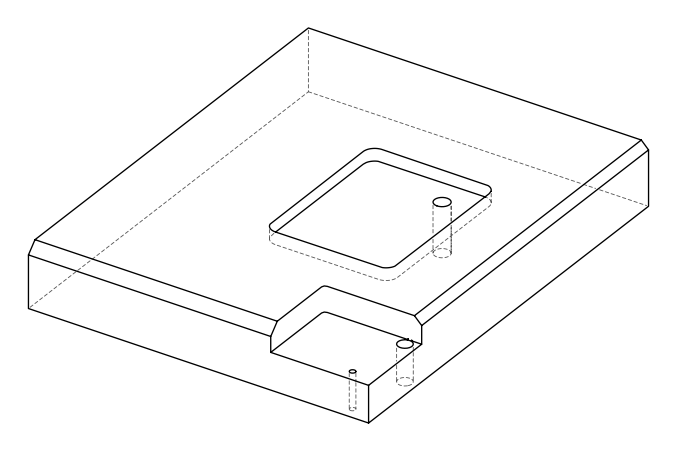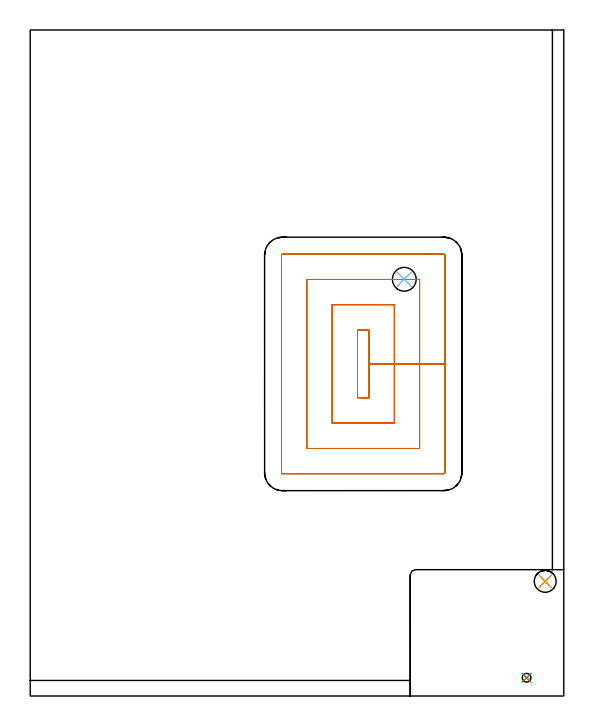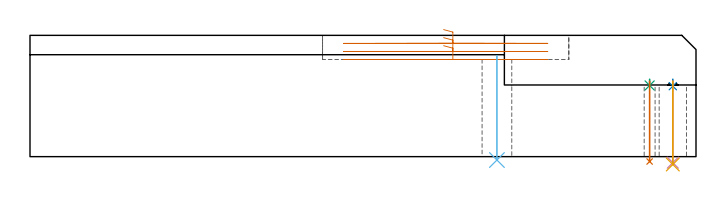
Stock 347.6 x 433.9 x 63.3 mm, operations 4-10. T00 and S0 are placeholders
(PLAN: 10 operations, 7 tool changes, 107.1 min)
(1 AREA_MILL | FG_CHAMFER_SURFACE | UGT0205_001 | 8.14 min | 12919 mm3)
(2 AREA_MILL_1 | FG_CHAMFER_SURFACE_1 | UGT0205_001 | 8.64 min | 9758 mm3)
(3 MILL_CORNER_NOTCH_RECTANGULAR | CORNER_NOTCH_RECTANGULAR | NXT0201_008 | Follow Part, ap 1.5, ae 75% | 81.61 min | 212689 mm3)
(4 MILL_RECTANGULAR_POCKET | POCKET_RECTANGULAR_STRAIGHT | UGT0201_105 | Follow Part, ap 5.5, ae 75% | 7.87 min | 265873 mm3)
(5 SPOT_DRILL | STEP1HOLE | NXT0321_9005460120000 | 0.04 min | 22 mm3)
(6 SPOT_DRILL_1 | STEP1HOLE_2 | NXT0321_9005460120000 | 0.03 min | 23 mm3)
(7 DRILL_THROUGH_HOLE_INTO_CENTER | STEP1HOLE | NXT0301_062 | 0.18 min | 2419 mm3)
(8 DRILL_TO_ENLARGE_THROUGH_HOLE | STEP1HOLE | NXT0301_105 | 0.18 min | 3541 mm3)
(9 INDEXABLE_INSERT_DRILL_THROUGH_HOLE_FROM_SOLID | STEP1HOLE_1 | NXT0302_002 | 0.22 min | 9555 mm3)
(10 DRILL_THROUGH_HOLE_INTO_CENTER_1 | STEP1HOLE_2 | NXT0301_028 | 0.17 min | 938 mm3)
(TOOL UGT0205_001 | Chamfer Mill 20 x 3 x 45 deg. | D20 FL50 Z2)
(TOOL NXT0201_008 | ENDMILL 6mm [2P460-0600-NA 1630] | D6 FL26 Z6)
(TOOL UGT0201_105 | End Mill 22 mm | D22 FL25 Z2)
(TOOL NXT0321_9005460120000 | NC Spot Drill, 142deg, 12mm, Carbide, Uncoated | D12 PA142 FL30 Z2)
(TOOL NXT0301_062 | Carbide Drill 9.1mm [860.1-0910-027A1-MM 2214] | D9.1 PA140 FL47 Z2)
(TOOL NXT0301_105 | Carbide Drill 14.25mm [860.1-1425-071A1-MM 2214] | D14.25 PA140 FL83 Z2)
(TOOL NXT0302_002 | Index. Insert Drill 15.5mm [880-D1550L20-05] | D15.5 PA176 FL78 Z2)
(TOOL NXT0301_028 | Carbide Drill 5.7mm [860.1-0570-046A1-MM 2214] | D5.7 PA140 FL70 Z2)
(OP 4 MILL_RECTANGULAR_POCKET)
G17 G21 G94 G90
T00 M6
G54
G17 G0 G90 X215.879 Y194.3 S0 M3
G43 Z73.3 H0
Z66.3
G94 G1 X220.7 Z65.008 F250.
Y216.35 Z59.1
Y238.4 F500.
X213.2
Y194.3
X220.7
Y216.35
X237.2
Y254.9
X196.7
Y177.8
X237.2
Y216.35
X253.7
Y271.4
X180.2
Y161.3
X253.7
Y216.35
X270.2
Y287.2
G3 X269.5 Y287.9 R0.7
G1 X164.4
G3 X163.7 Y287.2 R0.7
G1 Y145.5
G3 X164.4 Y144.8 R0.7
G1 X269.5
G3 X270.2 Y145.5 R0.7
G1 Y216.35
Y217.35
G0 X215.879 Y194.3 Z62.1
G1 X220.7 Z60.808 F250.
Y216.35 Z54.9
Y238.4 F500.
X213.2
Y194.3
X220.7
Y216.35
X237.2
Y254.9
X196.7
Y177.8
X237.2
Y216.35
X253.7
Y271.4
X180.2
Y161.3
X253.7
Y216.35
X270.2
Y287.2
G3 X269.5 Y287.9 R0.7
G1 X164.4
G3 X163.7 Y287.2 R0.7
G1 Y145.5
G3 X164.4 Y144.8 R0.7
G1 X269.5
G3 X270.2 Y145.5 R0.7
G1 Y216.35
Y217.35
G0 X215.879 Y194.3 Z57.9
G1 X220.7 Z56.608 F250.
Y216.35 Z50.7
Y238.4 F500.
X213.2
Y194.3
X220.7
Y216.35
X237.2
Y254.9
X196.7
Y177.8
X237.2
Y216.35
X253.7
Y271.4
X180.2
Y161.3
X253.7
Y216.35
X270.2
Y287.2
G3 X269.5 Y287.9 R0.7
G1 X164.4
G3 X163.7 Y287.2 R0.7
G1 Y145.5
G3 X164.4 Y144.8 R0.7
G1 X269.5
G3 X270.2 Y145.5 R0.7
G1 Y216.35
Y217.35
G0 Z73.3
M5
M2
(OP 5 SPOT_DRILL)
G17 G21 G94 G90
T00 M6
G54
G17 G0 G90 X335.5 Y74.7 S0 M3
G43 Z73.3 H0
G94 G81 G98 Z36.785 F250. R40.4
G80
M5
M2
(OP 6 SPOT_DRILL_1)
G17 G21 G94 G90
T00 M6
G54
G17 G0 G90 X323.4 Y11.9 S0 M3
G43 Z73.3 H0
G94 G81 G98 Z37.155 F250. R40.4
G80
M5
M2
(OP 7 DRILL_THROUGH_HOLE_INTO_CENTER)
G17 G21 G94 G90
T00 M6
G54
G17 G0 G90 X335.5 Y74.7 S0 M3
G43 Z73.3 H1
G94 G73 G98 Z-3.156 F250. Q8.111 R39.4
G80
M5
M2
(OP 8 DRILL_TO_ENLARGE_THROUGH_HOLE)
G17 G21 G94 G90
T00 M6
G54
G17 G0 G90 X335.5 Y74.7 S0 M3
G43 Z73.3 H1
G94 G73 G98 Z-4.093 F250. Q13.831 R39.4
G80
M5
M2
(OP 9 INDEXABLE_INSERT_DRILL_THROUGH_HOLE_FROM_SOLID)
G17 G21 G94 G90
T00 M6
G54
G17 G0 G90 X243.7 Y271.5 S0 M3
G43 Z73.3 H1
G94 G81 G98 Z-1.771 F250. R52.7
G80
M5
M2
(OP 10 DRILL_THROUGH_HOLE_INTO_CENTER_1)
G17 G21 G94 G90
T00 M6
G54
G17 G0 G90 X323.4 Y11.9 S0 M3
G43 Z73.3 H1
G94 G73 G98 Z-2.537 F250. Q4.992 R39.4
G80
M5
M2
